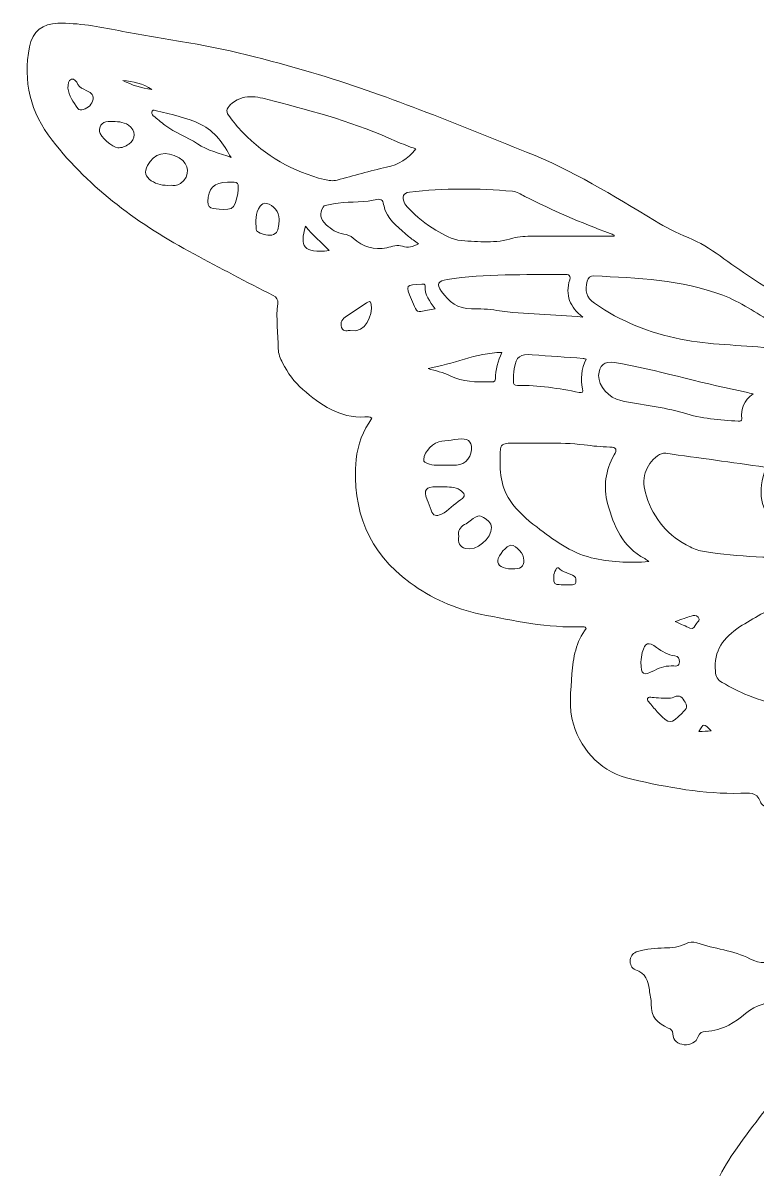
# Model space of a CAD drawing. Header units: inches. Extents: x 13 to 3566, y -2567 to -26.
# Drawn here: x 598.9 to 751.8, y -1300.2 to -1061.5 of the extents above; entities that cross this region are included whole.
import ezdxf

# ---------------------------------------------------------------- set-up
doc = ezdxf.new("R2010")
doc.units = ezdxf.units.IN
doc.header["$MEASUREMENT"] = 0
doc.layers.add('Layer 1', color=7, linetype='Continuous')

# ---------------------------------------------------------------- blocks, each defined once
blk = doc.blocks.new('block 16')
at = {"layer": 'Layer 1', "lineweight": 0}
for points, knots in [([(801.23, -1256.77), (800.61, -1255.89), (799.92, -1255.73), (799.32, -1255.44), (797.32, -1254.5), (795.43, -1253.4), (793.8, -1251.9), (791.96, -1250.22), (790.82, -1248.22), (791.23, -1245.65), (791.41, -1244.53), (790.72, -1244.34), (790.02, -1243.86), (789.2, -1243.3), (788.92, -1243.93), (788.46, -1244.26), (783.34, -1247.96), (778.38, -1251.86), (772.65, -1254.69), (768.95, -1256.52), (765.29, -1258.37), (761.42, -1259.78), (758.55, -1260.83), (756.13, -1262.48), (754.17, -1264.82), (753.84, -1265.22), (753.49, -1265.78), (753.05, -1265.89), (750.19, -1266.58), (748.42, -1269.01), (745.92, -1270.26), (744.4, -1271.01), (742.82, -1271.54), (741.12, -1271.58), (740.31, -1271.6), (739.9, -1271.8), (739.55, -1272.66), (739.08, -1273.84), (737.95, -1274.44), (736.63, -1274.33), (735.3, -1274.21), (734.33, -1273.52), (734.25, -1272.08), (734.21, -1271.36), (733.86, -1271.11), (733.28, -1270.87), (731.09, -1269.94), (729.65, -1268.5), (729.77, -1265.89), (729.81, -1264.91), (729.49, -1263.93), (729.37, -1262.94), (729.13, -1261.03), (728.59, -1259.42), (726.47, -1258.73), (725.65, -1258.47), (725.29, -1257.58), (725.38, -1256.65), (725.47, -1255.71), (726.07, -1255.19), (726.95, -1254.91), (728.76, -1254.33), (730.64, -1254.27), (732.52, -1254.19), (734.04, -1254.12), (735.54, -1254.04), (736.93, -1253.3), (737.64, -1252.93), (738.45, -1252.84), (739.23, -1253.11), (742.87, -1254.39), (746.85, -1254.65), (750.29, -1256.46), (752.46, -1257.6), (754.29, -1257.32), (756.47, -1256.53), (760.09, -1255.21), (763.05, -1253.03), (765.94, -1250.57), (770.18, -1246.94), (773.78, -1242.63), (778.13, -1239.12), (778.53, -1238.79), (778.84, -1238.35), (779.19, -1237.97), (781, -1235.95), (780.98, -1235.98), (778.34, -1234.99), (771.74, -1232.5), (765.14, -1229.98), (758.56, -1227.46), (757.04, -1226.87), (755.57, -1226.18), (754.23, -1225.26), (753.59, -1224.81), (752.67, -1224.38), (752.47, -1223.76), (751.75, -1221.5), (749.99, -1221.94), (748.4, -1221.97), (740.7, -1222.15), (733.19, -1220.75), (725.74, -1219.05), (719.51, -1217.63), (715.46, -1213.55), (713.54, -1207.57), (712.45, -1204.19), (713.06, -1200.61), (713.25, -1197.12), (713.43, -1193.71), (714.14, -1190.41), (716.19, -1187.63), (715.94, -1187.19), (715.64, -1187.3), (715.41, -1187.3), (708.18, -1187.56), (701.16, -1186.05), (694.16, -1184.64), (688.84, -1183.57), (683.94, -1181.34), (679.56, -1178.13), (670.86, -1171.75), (667.38, -1163.03), (668.33, -1152.42), (668.6, -1149.3), (669.79, -1146.47), (671.56, -1143.85), (671.16, -1143.36), (670.6, -1143.56), (670.13, -1143.58), (664.84, -1143.86), (660.92, -1141.07), (657.19, -1137.85), (655.39, -1136.3), (654.08, -1134.41), (652.99, -1132.33), (652.5, -1131.38), (652.11, -1130.44), (652.09, -1129.37), (652.05, -1126.23), (651.59, -1123.1), (651.97, -1119.97), (652.07, -1119.12), (651.8, -1118.66), (651.02, -1118.26), (645.46, -1115.48), (639.97, -1112.54), (634.5, -1109.61), (623.25, -1103.58), (612.96, -1096.19), (604.99, -1085.94), (600.46, -1080.12), (598.92, -1073.71), (600.28, -1066.49), (600.89, -1063.26), (603.07, -1061.62), (606.17, -1061.57), (610.48, -1061.5), (614.71, -1062.27), (618.91, -1063.1), (623.17, -1063.94), (627.44, -1064.65), (631.72, -1065.34), (640.97, -1066.82), (650.01, -1069.18), (659, -1071.82), (674.33, -1076.31), (689, -1082.54), (703.81, -1088.41), (713.22, -1092.14), (721.81, -1097.47), (730.46, -1102.68), (732.7, -1104.03), (735, -1105.26), (737.43, -1106.23), (739.83, -1107.2), (742.01, -1108.54), (744.08, -1110.05), (748.39, -1113.19), (752.86, -1116.1), (757.4, -1118.9), (764.97, -1123.56), (771.68, -1129.46), (779.23, -1134.18), (788.5, -1139.98), (797.48, -1146.21), (806.1, -1152.94), (806.86, -1153.53), (807.21, -1153.47), (807.82, -1152.74), (808.82, -1151.54), (810.03, -1150.51), (811.08, -1149.35), (814.23, -1145.9), (813.53, -1142.8), (809.23, -1141.04), (808.7, -1140.83), (808.15, -1140.65), (807.6, -1140.49), (802.94, -1139.09), (800.66, -1135.5), (801.39, -1130.68), (801.65, -1128.97), (802.23, -1127.35), (803.08, -1125.67), (801.54, -1125.65), (800.03, -1125.89), (798.92, -1124.68), (798.47, -1124.18), (798.35, -1123.58), (798.4, -1122.93), (798.54, -1120.95), (800.42, -1118.92), (802.27, -1118.89), (800.54, -1119.55), (799.89, -1120.95), (799.53, -1122.49), (799.25, -1123.72), (799.9, -1124.58), (801.15, -1124.64), (804.26, -1124.77), (807.51, -1122.12), (807.21, -1118.41), (807.18, -1118), (806.91, -1117.75), (806.68, -1117.47), (806.21, -1116.9), (805.75, -1116.28), (805.64, -1115.56), (805.04, -1111.42), (803.35, -1107.44), (803.87, -1103.12), (804.13, -1101.03), (805.71, -1098.82), (807.62, -1098.17), (807.86, -1098.09), (808.16, -1098.01), (808.29, -1097.83), (809.92, -1095.44), (812.33, -1095.74), (814.67, -1096.07), (815.47, -1096.19), (815.64, -1096.03), (815.81, -1095.34), (816.52, -1092.46), (818.18, -1090.66), (821.31, -1090.42), (822.44, -1090.34), (823.5, -1089.74), (824.67, -1089.67), (826.34, -1089.57), (827.65, -1090.17), (828.5, -1091.61), (828.93, -1092.34), (829.42, -1092.69), (830.31, -1092.82), (832.98, -1093.21), (834.61, -1095.18), (836.23, -1097.09), (836.74, -1097.69), (837.3, -1098.26), (837.71, -1098.92), (838.85, -1100.74), (840.51, -1101.14), (842.47, -1100.78), (843.49, -1100.6), (844.53, -1100.03), (845.51, -1100.13), (850.3, -1100.63), (855.19, -1099.45), (859.92, -1100.97), (864.69, -1102.51), (868.88, -1104.96), (872.42, -1108.51), (872.69, -1108.77), (872.86, -1109.21), (873.44, -1108.99), (876.42, -1107.84), (878.5, -1109.63), (880.34, -1111.44), (882.47, -1113.54), (883.68, -1116.23), (883.68, -1119.32), (883.68, -1120.09), (883.96, -1120.52), (884.63, -1120.93), (888.09, -1123.04), (889.84, -1127.51), (888.78, -1131.42), (888.34, -1133.08), (887.2, -1134.1), (885.6, -1134.6), (884.56, -1134.93), (883.48, -1135.16), (882.42, -1135.43), (880.32, -1135.98), (879.04, -1138.47), (879.79, -1140.5), (880.01, -1141.07), (880.44, -1141.25), (880.97, -1141.39), (883.46, -1142.05), (884, -1143.84), (882.24, -1146.06), (882.55, -1144.69), (882.01, -1144.17), (880.8, -1143.98), (879.65, -1143.79), (879.15, -1142.76), (878.81, -1141.75), (877.91, -1139.09), (879.23, -1135.94), (881.76, -1134.71), (883.07, -1134.08), (884.43, -1133.52), (885.61, -1132.63), (889.26, -1129.88), (888.87, -1125.48), (884.78, -1123.4), (884.43, -1123.23), (883.97, -1122.67), (883.6, -1123.37), (883.35, -1123.85), (883.54, -1124.2), (883.97, -1124.57), (886, -1126.35), (886.14, -1127.02), (885.02, -1129.41), (884.52, -1130.46), (883.7, -1131.2), (882.45, -1131.12), (879.7, -1130.96), (878.04, -1133.02), (877.54, -1135.43), (876.95, -1138.24), (876.59, -1141.1), (875.35, -1143.73), (873.96, -1146.67), (874.58, -1149.14), (876.86, -1151.42), (878.98, -1153.55), (878.89, -1154.22), (876.78, -1156.44), (876.56, -1156.67), (876.37, -1156.95), (876.1, -1157.1), (873.94, -1158.3), (873.72, -1160.17), (874.19, -1162.35), (874.54, -1163.94), (873.78, -1165), (872.29, -1165.48), (871.63, -1165.7), (871.22, -1165.95), (871.05, -1166.67), (870.89, -1167.32), (870.39, -1167.77), (869.71, -1167.83), (868.19, -1167.97), (867.39, -1168.76), (867.12, -1170.26), (867.02, -1170.85), (866.61, -1171.4), (866.3, -1171.94), (865.23, -1173.74), (864.27, -1174.09), (862.23, -1173.45), (859.83, -1172.71), (857.45, -1171.9), (855.22, -1170.74), (854.28, -1170.25), (854.06, -1170.5), (854.15, -1171.5), (854.51, -1175.26), (856.17, -1178.38), (858.87, -1180.97), (859.68, -1181.74), (860.66, -1182.39), (861.81, -1182.25), (864.86, -1181.89), (867.94, -1182.59), (870.99, -1181.73), (874.91, -1180.62), (878.05, -1182.34), (880.35, -1185.31), (884.02, -1190.06), (887.51, -1194.96), (890.23, -1200.34), (890.58, -1201.02), (891.06, -1201.54), (891.59, -1202.04), (893.52, -1203.88), (895.45, -1205.72), (897.39, -1207.55), (903.59, -1213.41), (910.08, -1218.9), (917.24, -1223.58), (917.8, -1223.95), (918.39, -1224.3), (918.98, -1224.64), (919.1, -1224.71), (919.25, -1224.73), (919.56, -1224.83), (917.77, -1221.22), (916.16, -1217.69), (914.16, -1214.34), (911.45, -1209.8), (909.39, -1204.93), (907.26, -1200.1), (905.08, -1195.18), (902.98, -1190.23), (900.77, -1185.33), (899.13, -1181.7), (899.6, -1178.32), (901.71, -1175.06), (902.08, -1174.5), (902.35, -1173.87), (902.67, -1173.27), (904.28, -1170.2), (902.52, -1167.4), (901.93, -1164.51), (901.87, -1164.21), (901.69, -1163.93), (901.56, -1163.65), (901.19, -1162.83), (900.67, -1161.67), (901.36, -1161.2), (901.95, -1160.78), (903.2, -1161.02), (904.03, -1161.48), (905.24, -1162.15), (906.16, -1163.07), (906.43, -1164.57), (907.02, -1167.87), (907.72, -1171.16), (907.83, -1174.5), (907.88, -1175.98), (908.62, -1176.37), (909.71, -1176.3), (912.88, -1176.11), (915.93, -1175.53), (918.34, -1173.18), (922.55, -1169.09), (927.33, -1165.87), (932.81, -1163.72), (934.11, -1163.21), (935.42, -1162.83), (936.61, -1163.98), (937.27, -1164.61), (937.48, -1165.2), (936.36, -1165.57), (931.99, -1167.04), (928.27, -1169.66), (924.55, -1172.27), (923.59, -1172.94), (923.07, -1173.89), (922.85, -1174.99), (922.68, -1175.87), (922.84, -1176.5), (924.06, -1176.33), (928, -1175.77), (931.98, -1175.7), (935.95, -1175.63), (937.04, -1175.61), (938.16, -1175.46), (939.19, -1175.96), (939.72, -1176.22), (940.27, -1176.54), (940.19, -1177.22), (940.1, -1177.93), (939.48, -1178.09), (938.89, -1178.12), (932.31, -1178.43), (926.06, -1180.54), (919.63, -1181.63), (917.34, -1182.03), (915.29, -1183.04), (913.34, -1184.32), (911.79, -1185.33), (911.91, -1186.78), (912.21, -1188.22), (912.48, -1189.57), (912.63, -1190.87), (912.41, -1192.25), (912.12, -1194.11), (913.16, -1195.72), (913.88, -1197.29), (915.82, -1201.58), (918.51, -1205.43), (921.45, -1209.11), (924.96, -1213.5), (928.52, -1217.86), (930.94, -1223.01), (932.53, -1226.4), (933.15, -1229.94), (933.39, -1233.61), (933.48, -1234.91), (933.48, -1236.23), (933.76, -1237.49), (934.28, -1239.84), (932.66, -1241.06), (931.32, -1242.38), (930.71, -1242.98), (929.82, -1242.71), (929.1, -1242.33), (918.59, -1236.74), (907.66, -1231.9), (898.07, -1224.68), (895.54, -1222.77), (892.61, -1221.49), (889.74, -1220.1), (889.82, -1227.09), (890.98, -1233.82), (892.06, -1240.57), (893.37, -1248.71), (894.86, -1256.86), (894.67, -1265.17), (894.58, -1269.45), (894.11, -1273.73), (894.39, -1278.02), (894.54, -1280.36), (894.72, -1282.71), (895.05, -1285.03), (895.75, -1289.84), (897.55, -1294.07), (900.97, -1297.73), (906.94, -1304.11), (912.95, -1310.44), (918.54, -1317.16), (921.23, -1320.38), (922.43, -1323.87), (921.92, -1328.02), (921.8, -1329), (921.5, -1329.16), (920.68, -1328.75), (917.47, -1327.13), (914.51, -1327.7), (911.73, -1329.79), (909.06, -1331.8), (906.09, -1333.17), (902.84, -1333.91), (900.46, -1334.45), (898.14, -1334.2), (896, -1333.01), (893.94, -1331.87), (891.98, -1330.57), (890.15, -1329.09), (889.64, -1328.68), (889.09, -1328.24), (888.46, -1328.59), (887.76, -1328.99), (888.32, -1329.63), (888.41, -1330.14), (889.98, -1338.36), (890.88, -1346.68), (891.93, -1354.97), (892.36, -1358.35), (892.8, -1361.72), (893.33, -1365.07), (893.63, -1366.99), (894.43, -1368.79), (895.41, -1370.45), (897.34, -1373.69), (898.33, -1377.14), (898.16, -1380.9), (897.8, -1388.53), (899.89, -1395.81), (901.35, -1403.17), (903.23, -1412.6), (904.5, -1422.14), (906.43, -1431.57), (908.83, -1443.24), (912.35, -1454.51), (917.07, -1465.45), (920.58, -1473.59), (922.05, -1482.38), (924.56, -1490.84), (924.88, -1491.92), (924.51, -1493.02), (924.45, -1494.11), (924.28, -1497.45), (924.03, -1500.81), (924.86, -1504.1), (925.63, -1507.19), (927.42, -1509.21), (930.68, -1509.93), (932.13, -1510.26), (933.51, -1511.04), (934.63, -1512.1), (935.63, -1513.04), (935.85, -1515.21), (935.09, -1516.26), (934.83, -1516.63), (934.44, -1516.54), (934.09, -1516.53), (928.28, -1516.33), (922.48, -1516.12), (916.68, -1515.91), (916.35, -1515.89), (915.85, -1516.03), (915.77, -1515.53), (915.43, -1513.33), (914.25, -1511.4), (914.1, -1509.1), (913.72, -1503.49), (912.41, -1498.16), (908.26, -1493.95), (907.54, -1493.22), (906.76, -1492.61), (905.88, -1492.19), (904.25, -1491.4), (902.97, -1490.19), (901.67, -1488.98), (899.62, -1487.06), (898.71, -1484.72), (898.94, -1481.94), (899.09, -1480.18), (900.3, -1478.9), (901.25, -1477.58), (903.59, -1474.31), (904.51, -1470.73), (903.97, -1466.81), (903.22, -1461.46), (900.86, -1456.64), (898.84, -1451.71), (895.17, -1442.81), (890.6, -1434.34), (886.14, -1425.82), (881.68, -1417.29), (878.88, -1408.14), (876.53, -1398.86), (875.61, -1395.21), (876.02, -1391.47), (876.25, -1387.77), (876.44, -1384.64), (876.21, -1381.51), (876.17, -1378.39), (876.17, -1377.86), (876.02, -1377.22), (875.49, -1377.07), (874.92, -1376.91), (874.8, -1377.58), (874.59, -1377.97), (872.6, -1381.58), (870.73, -1385.26), (867.18, -1387.7), (866.59, -1388.11), (866.28, -1388.97), (865.92, -1389.66), (862.89, -1395.49), (860.94, -1401.73), (859.19, -1408.03), (855.49, -1421.37), (850.96, -1434.47), (847.61, -1447.92), (845.68, -1455.68), (843.65, -1463.42), (842.86, -1471.41), (842.33, -1476.74), (842.86, -1482.06), (843.13, -1487.39), (843.34, -1491.47), (843.16, -1495.52), (842.88, -1499.6), (842.64, -1503.12), (843.12, -1506.68), (843.27, -1510.23), (843.3, -1510.84), (843.74, -1510.98), (844.18, -1511.15), (845.83, -1511.81), (847.49, -1512.44), (849.12, -1513.15), (851.65, -1514.24), (852.13, -1515.41), (851.24, -1517.93), (851.04, -1518.5), (850.63, -1518.43), (850.24, -1518.43), (844.95, -1518.43), (839.67, -1518.43), (834.39, -1518.44), (833.73, -1518.44), (833.41, -1518.29), (833.28, -1517.51), (833.14, -1516.67), (832.6, -1515.9), (832.27, -1515.08), (831.23, -1512.49), (831.24, -1509.76), (831.38, -1507.04), (831.58, -1502.97), (830.36, -1499.6), (827.49, -1496.54), (824.93, -1493.82), (822.99, -1490.55), (821.15, -1487.24), (819.49, -1484.28), (820.86, -1482.07), (822.5, -1479.87), (823.31, -1478.78), (824.28, -1477.81), (825.25, -1476.86), (830.32, -1471.86), (832.23, -1465.59), (832.61, -1458.7), (832.94, -1452.68), (832.24, -1446.69), (832.06, -1440.68), (831.8, -1432.26), (831.68, -1423.79), (833.33, -1415.51), (835.53, -1404.47), (840.19, -1394.38), (847.66, -1385.91), (853.82, -1378.92), (854.97, -1371.14), (852.87, -1362.53), (851.32, -1356.17), (850.32, -1349.72), (849.46, -1343.24), (849.08, -1340.34), (848.49, -1337.47), (848.04, -1334.58), (847.89, -1333.58), (847.56, -1333.61), (846.72, -1333.96), (845.32, -1334.53), (844.34, -1335.65), (843.1, -1336.41), (835.71, -1340.94), (827.74, -1342.13), (819.29, -1340.53), (816.8, -1340.05), (814.48, -1339.11), (812.42, -1337.6), (811.79, -1337.13), (811.12, -1336.75), (810.37, -1336.47), (807.47, -1335.39), (805.6, -1333.33), (804.82, -1330.34), (804.61, -1329.52), (804.36, -1329.28), (803.48, -1329.37), (794.02, -1330.34), (784.57, -1329.97), (775.14, -1329.06), (773.75, -1328.92), (772.27, -1328.89), (771.49, -1327.35), (771.26, -1326.89), (770.67, -1326.98), (770.23, -1326.83), (761.56, -1323.91), (753, -1320.7), (745.14, -1315.92), (743.28, -1314.79), (742.54, -1312.99), (742.31, -1310.88), (741.71, -1305.45), (744.04, -1301.01), (746.97, -1296.76), (753.75, -1286.93), (761.49, -1278), (771.05, -1270.74), (772.05, -1269.98), (773.09, -1269.27), (774.18, -1268.66), (782.78, -1263.92), (791.41, -1259.25), (801.23, -1256.77)], [0, 0, 0, 0, 1, 1, 1, 2, 2, 2, 3, 3, 3, 4, 4, 4, 5, 5, 5, 6, 6, 6, 7, 7, 7, 8, 8, 8, 9, 9, 9, 10, 10, 10, 11, 11, 11, 12, 12, 12, 13, 13, 13, 14, 14, 14, 15, 15, 15, 16, 16, 16, 17, 17, 17, 18, 18, 18, 19, 19, 19, 20, 20, 20, 21, 21, 21, 22, 22, 22, 23, 23, 23, 24, 24, 24, 25, 25, 25, 26, 26, 26, 27, 27, 27, 28, 28, 28, 29, 29, 29, 30, 30, 30, 31, 31, 31, 32, 32, 32, 33, 33, 33, 34, 34, 34, 35, 35, 35, 36, 36, 36, 37, 37, 37, 38, 38, 38, 39, 39, 39, 40, 40, 40, 41, 41, 41, 42, 42, 42, 43, 43, 43, 44, 44, 44, 45, 45, 45, 46, 46, 46, 47, 47, 47, 48, 48, 48, 49, 49, 49, 50, 50, 50, 51, 51, 51, 52, 52, 52, 53, 53, 53, 54, 54, 54, 55, 55, 55, 56, 56, 56, 57, 57, 57, 58, 58, 58, 59, 59, 59, 60, 60, 60, 61, 61, 61, 62, 62, 62, 63, 63, 63, 64, 64, 64, 65, 65, 65, 66, 66, 66, 67, 67, 67, 68, 68, 68, 69, 69, 69, 70, 70, 70, 71, 71, 71, 72, 72, 72, 73, 73, 73, 74, 74, 74, 75, 75, 75, 76, 76, 76, 77, 77, 77, 78, 78, 78, 79, 79, 79, 80, 80, 80, 81, 81, 81, 82, 82, 82, 83, 83, 83, 84, 84, 84, 85, 85, 85, 86, 86, 86, 87, 87, 87, 88, 88, 88, 89, 89, 89, 90, 90, 90, 91, 91, 91, 92, 92, 92, 93, 93, 93, 94, 94, 94, 95, 95, 95, 96, 96, 96, 97, 97, 97, 98, 98, 98, 99, 99, 99, 100, 100, 100, 101, 101, 101, 102, 102, 102, 103, 103, 103, 104, 104, 104, 105, 105, 105, 106, 106, 106, 107, 107, 107, 108, 108, 108, 109, 109, 109, 110, 110, 110, 111, 111, 111, 112, 112, 112, 113, 113, 113, 114, 114, 114, 115, 115, 115, 116, 116, 116, 117, 117, 117, 118, 118, 118, 119, 119, 119, 120, 120, 120, 121, 121, 121, 122, 122, 122, 123, 123, 123, 124, 124, 124, 125, 125, 125, 126, 126, 126, 127, 127, 127, 128, 128, 128, 129, 129, 129, 130, 130, 130, 131, 131, 131, 132, 132, 132, 133, 133, 133, 134, 134, 134, 135, 135, 135, 136, 136, 136, 137, 137, 137, 138, 138, 138, 139, 139, 139, 140, 140, 140, 141, 141, 141, 142, 142, 142, 143, 143, 143, 144, 144, 144, 145, 145, 145, 146, 146, 146, 147, 147, 147, 148, 148, 148, 149, 149, 149, 150, 150, 150, 151, 151, 151, 152, 152, 152, 153, 153, 153, 154, 154, 154, 155, 155, 155, 156, 156, 156, 157, 157, 157, 158, 158, 158, 159, 159, 159, 160, 160, 160, 161, 161, 161, 162, 162, 162, 163, 163, 163, 164, 164, 164, 165, 165, 165, 166, 166, 166, 167, 167, 167, 168, 168, 168, 169, 169, 169, 170, 170, 170, 171, 171, 171, 172, 172, 172, 173, 173, 173, 174, 174, 174, 175, 175, 175, 176, 176, 176, 177, 177, 177, 178, 178, 178, 179, 179, 179, 180, 180, 180, 181, 181, 181, 182, 182, 182, 183, 183, 183, 184, 184, 184, 185, 185, 185, 186, 186, 186, 187, 187, 187, 188, 188, 188, 189, 189, 189, 190, 190, 190, 191, 191, 191, 192, 192, 192, 193, 193, 193, 194, 194, 194, 195, 195, 195, 196, 196, 196, 197, 197, 197, 198, 198, 198, 199, 199, 199, 200, 200, 200, 201, 201, 201, 202, 202, 202, 203, 203, 203, 204, 204, 204, 205, 205, 205, 206, 206, 206, 207, 207, 207, 208, 208, 208, 209, 209, 209, 210, 210, 210, 211, 211, 211, 212, 212, 212, 213, 213, 213, 214, 214, 214, 215, 215, 215, 216, 216, 216, 217, 217, 217, 218, 218, 218, 219, 219, 219, 220, 220, 220, 221, 221, 221, 222, 222, 222, 223, 223, 223, 224, 224, 224, 225, 225, 225, 226, 226, 226, 227, 227, 227, 228, 228, 228, 229, 229, 229, 230, 230, 230, 231, 231, 231, 232, 232, 232, 233, 233, 233, 234, 234, 234, 235, 235, 235, 236, 236, 236, 237, 237, 237, 238, 238, 238, 239, 239, 239, 240, 240, 240, 241, 241, 241, 242, 242, 242, 243, 243, 243, 244, 244, 244, 245, 245, 245, 246, 246, 246, 247, 247, 247, 248, 248, 248, 249, 249, 249, 250, 250, 250, 251, 251, 251, 252, 252, 252, 253, 253, 253, 254, 254, 254, 255, 255, 255, 256, 256, 256, 257, 257, 257, 257]), ([(608.26, -1075.07), (608.52, -1076.64), (609.4, -1078), (610.34, -1079.31), (610.62, -1079.69), (611.1, -1079.67), (611.5, -1079.54), (612.57, -1079.2), (613.35, -1078.49), (613.54, -1077.37), (613.72, -1076.34), (612.81, -1075.95), (612.11, -1075.55), (611.48, -1075.2), (610.73, -1075.06), (610.36, -1074.32), (610.08, -1073.74), (609.63, -1073.02), (609.03, -1073.2), (608.36, -1073.4), (608.39, -1074.31), (608.26, -1075.07)], [0, 0, 0, 0, 1, 1, 1, 2, 2, 2, 3, 3, 3, 4, 4, 4, 5, 5, 5, 6, 6, 6, 7, 7, 7, 7]), ([(619.7, -1073.5), (621.62, -1074.43), (623.6, -1075.14), (625.74, -1075.35), (623.92, -1074.12), (621.84, -1073.72), (619.7, -1073.5)], [0, 0, 0, 0, 1, 1, 1, 2, 2, 2, 2]), ([(680.7, -1087.75), (679.29, -1087.2), (677.95, -1086.76), (676.68, -1086.18), (668.42, -1082.39), (659.7, -1079.98), (650.95, -1077.73), (648.24, -1077.03), (645.25, -1075.99), (642.49, -1078.23), (641.51, -1079.03), (641, -1079.79), (641.77, -1080.82), (642.69, -1082.04), (643.66, -1083.23), (644.72, -1084.33), (649.44, -1089.23), (655.11, -1092.49), (661.73, -1094.14), (662.62, -1094.36), (663.46, -1094.47), (664.34, -1094.24), (667.78, -1093.33), (671.18, -1092.31), (674.65, -1091.55), (677.13, -1091.02), (679.11, -1089.88), (680.7, -1087.75)], [0, 0, 0, 0, 1, 1, 1, 2, 2, 2, 3, 3, 3, 4, 4, 4, 5, 5, 5, 6, 6, 6, 7, 7, 7, 8, 8, 8, 9, 9, 9, 9]), ([(642.26, -1089.56), (640.73, -1086.68), (638.85, -1084.07), (635.96, -1082.63), (633.08, -1081.19), (629.84, -1080.62), (626.71, -1079.82), (626.42, -1079.75), (626.06, -1079.53), (625.85, -1079.86), (625.63, -1080.2), (625.77, -1080.59), (626.07, -1080.84), (626.86, -1081.51), (627.68, -1082.16), (628.5, -1082.8), (630.56, -1084.43), (633.11, -1085.22), (635.25, -1086.69), (637.39, -1088.17), (639.92, -1088.57), (642.26, -1089.56)], [0, 0, 0, 0, 1, 1, 1, 2, 2, 2, 3, 3, 3, 4, 4, 4, 5, 5, 5, 6, 6, 6, 7, 7, 7, 7]), ([(618.69, -1087.51), (619.47, -1087.57), (620.24, -1087.22), (620.94, -1086.75), (622.49, -1085.71), (622.43, -1083.9), (620.91, -1082.81), (619.74, -1081.98), (618.45, -1082.12), (617.16, -1082.02), (615.7, -1081.91), (614.78, -1082.69), (614.88, -1084.11), (614.96, -1085.17), (617.51, -1087.5), (618.69, -1087.51)], [0, 0, 0, 0, 1, 1, 1, 2, 2, 2, 3, 3, 3, 4, 4, 4, 5, 5, 5, 5]), ([(629.76, -1095.33), (630.16, -1095.29), (630.99, -1095.53), (631.75, -1094.94), (633.8, -1093.34), (633.69, -1090.92), (631.45, -1089.62), (628.7, -1088.01), (626.19, -1088.62), (624.85, -1091.22), (624.14, -1092.59), (624.41, -1093.56), (625.65, -1094.37), (626.78, -1095.11), (628.01, -1095.44), (629.76, -1095.33)], [0, 0, 0, 0, 1, 1, 1, 2, 2, 2, 3, 3, 3, 4, 4, 4, 5, 5, 5, 5]), ([(641.53, -1094.66), (638.72, -1094.71), (637.44, -1096.03), (637.43, -1098.73), (637.42, -1099.57), (637.76, -1100.11), (638.51, -1100.19), (642.17, -1100.58), (643.11, -1100.7), (643.64, -1097), (643.96, -1094.72), (643.86, -1094.61), (641.53, -1094.66)], [0, 0, 0, 0, 1, 1, 1, 2, 2, 2, 3, 3, 3, 4, 4, 4, 4]), ([(681.31, -1107.55), (680.46, -1106.91), (679.8, -1106.48), (679.22, -1105.97), (677.43, -1104.38), (675.43, -1102.96), (674.4, -1100.69), (674.04, -1099.91), (674.06, -1098.58), (673.52, -1098.34), (672.81, -1098.01), (671.73, -1098.53), (670.8, -1098.63), (668.05, -1098.91), (665.25, -1098.7), (662.54, -1099.41), (662.15, -1099.51), (661.67, -1099.46), (661.43, -1099.86), (660.6, -1101.22), (660.8, -1102.33), (662.08, -1103.53), (663.12, -1104.5), (664.24, -1105.3), (665.74, -1105.49), (666.44, -1105.58), (667.11, -1105.84), (667.7, -1106.37), (669.71, -1108.14), (672.05, -1108.89), (674.73, -1108.34), (675.8, -1108.12), (676.93, -1107.59), (677.96, -1108.02), (679.16, -1108.53), (680.05, -1108.03), (681.31, -1107.55)], [0, 0, 0, 0, 1, 1, 1, 2, 2, 2, 3, 3, 3, 4, 4, 4, 5, 5, 5, 6, 6, 6, 7, 7, 7, 8, 8, 8, 9, 9, 9, 10, 10, 10, 11, 11, 11, 12, 12, 12, 12]), ([(722.03, -1105.93), (722.03, -1105.86), (722.04, -1105.79), (722.04, -1105.72), (721.76, -1105.6), (721.49, -1105.47), (721.2, -1105.37), (715.12, -1103.13), (709.2, -1100.54), (703.42, -1097.63), (702.58, -1097.21), (701.79, -1096.64), (700.83, -1096.56), (693.69, -1095.97), (686.55, -1095.87), (679.42, -1096.74), (677.89, -1096.93), (677.97, -1097.8), (678.31, -1098.82), (678.47, -1099.29), (678.84, -1099.71), (679.2, -1100.08), (680.9, -1101.87), (682.76, -1103.48), (684.92, -1104.67), (686.6, -1105.6), (688.21, -1106.71), (690.23, -1106.84), (693.82, -1107.07), (697.38, -1107.49), (700.92, -1106.35), (702.23, -1105.93), (703.72, -1105.95), (705.12, -1105.94), (710.76, -1105.9), (716.39, -1105.93), (722.03, -1105.93)], [0, 0, 0, 0, 1, 1, 1, 2, 2, 2, 3, 3, 3, 4, 4, 4, 5, 5, 5, 6, 6, 6, 7, 7, 7, 8, 8, 8, 9, 9, 9, 10, 10, 10, 11, 11, 11, 12, 12, 12, 12]), ([(652.27, -1102.37), (652.3, -1100.91), (651.06, -1099.35), (649.65, -1099.09), (649.08, -1098.99), (648.65, -1099.2), (648.31, -1099.68), (647.26, -1101.16), (647.39, -1102.83), (647.49, -1104.5), (647.51, -1104.79), (647.72, -1104.95), (647.96, -1105.08), (648.96, -1105.61), (650.08, -1105.96), (651.12, -1105.57), (652.11, -1105.2), (652.12, -1104.08), (652.23, -1103.15), (652.27, -1102.89), (652.26, -1102.63), (652.27, -1102.37)], [0, 0, 0, 0, 1, 1, 1, 2, 2, 2, 3, 3, 3, 4, 4, 4, 5, 5, 5, 6, 6, 6, 7, 7, 7, 7]), ([(662.67, -1108.93), (661.08, -1107.2), (659.23, -1105.75), (657.78, -1103.85), (656.54, -1108.07), (657.27, -1109.54), (662.67, -1108.93)], [0, 0, 0, 0, 1, 1, 1, 2, 2, 2, 2]), ([(715.49, -1122.79), (712.78, -1120.72), (711.83, -1118.2), (712.77, -1114.99), (713.12, -1113.78), (712.16, -1113.9), (711.46, -1113.9), (703.37, -1114), (695.27, -1113.71), (687.24, -1114.96), (685.38, -1115.25), (684.98, -1115.87), (686.1, -1117.44), (687.59, -1119.54), (689.5, -1121.12), (692.31, -1121.06), (694.08, -1121.02), (695.85, -1121.11), (697.61, -1121.38), (703.5, -1122.28), (709.47, -1122.17), (715.49, -1122.79)], [0, 0, 0, 0, 1, 1, 1, 2, 2, 2, 3, 3, 3, 4, 4, 4, 5, 5, 5, 6, 6, 6, 7, 7, 7, 7]), ([(762.96, -1129.27), (762.99, -1129.15), (763.01, -1129.03), (763.04, -1128.91), (760.33, -1127.24), (757.66, -1125.51), (754.92, -1123.89), (751.56, -1121.9), (748.36, -1119.63), (744.65, -1118.24), (735.98, -1114.97), (726.9, -1114.63), (717.81, -1114.2), (717, -1114.16), (716.65, -1114.49), (716.41, -1115.3), (715.84, -1117.25), (716.25, -1118.71), (717.95, -1119.91), (723.39, -1123.71), (729.39, -1126.04), (735.87, -1127.38), (741.94, -1128.64), (748.13, -1128.52), (754.25, -1129.22), (757.12, -1129.54), (760.05, -1129.27), (762.96, -1129.27)], [0, 0, 0, 0, 1, 1, 1, 2, 2, 2, 3, 3, 3, 4, 4, 4, 5, 5, 5, 6, 6, 6, 7, 7, 7, 8, 8, 8, 9, 9, 9, 9]), ([(684.75, -1121.08), (683.66, -1119.48), (682.49, -1118.17), (682.66, -1116.28), (682.7, -1115.83), (682.32, -1115.92), (681.98, -1115.93), (678.56, -1116.07), (678.56, -1116.07), (679.84, -1119.14), (680.1, -1119.76), (680.37, -1120.39), (680.66, -1121), (680.88, -1121.47), (681.22, -1121.72), (681.78, -1121.61), (682.7, -1121.42), (683.62, -1121.28), (684.75, -1121.08)], [0, 0, 0, 0, 1, 1, 1, 2, 2, 2, 3, 3, 3, 4, 4, 4, 5, 5, 5, 6, 6, 6, 6]), ([(667.09, -1125.59), (670.35, -1126.16), (671.72, -1122.41), (671.45, -1120.09), (671.35, -1119.19), (670.83, -1119.6), (670.47, -1119.83), (669.07, -1120.73), (667.69, -1121.68), (666.3, -1122.6), (665.45, -1123.16), (664.89, -1123.76), (665.29, -1124.92), (665.69, -1126.08), (666.61, -1125.42), (667.09, -1125.59)], [0, 0, 0, 0, 1, 1, 1, 2, 2, 2, 3, 3, 3, 4, 4, 4, 5, 5, 5, 5]), ([(683.29, -1133.49), (684.82, -1133.98), (686.45, -1134.29), (687.87, -1135.01), (690.52, -1136.35), (693.31, -1136.3), (696.12, -1136.27), (696.6, -1136.27), (697.31, -1136.43), (697.31, -1135.64), (697.3, -1133.75), (697.87, -1131.99), (698.61, -1130.12), (693.2, -1130.26), (688.44, -1132.61), (683.29, -1133.49)], [0, 0, 0, 0, 1, 1, 1, 2, 2, 2, 3, 3, 3, 4, 4, 4, 5, 5, 5, 5]), ([(716.23, -1131.56), (715.91, -1131.47), (715.76, -1131.41), (715.61, -1131.39), (712.07, -1131.14), (708.53, -1130.9), (704.99, -1130.64), (702.39, -1130.45), (701.69, -1130.94), (701.21, -1133.53), (701.06, -1134.39), (701.1, -1135.29), (701.06, -1136.17), (701.04, -1136.73), (701.25, -1137.06), (701.88, -1137.04), (706.24, -1136.89), (710.5, -1137.68), (714.76, -1138.46), (715.42, -1138.58), (715.6, -1138.45), (715.45, -1137.75), (715.03, -1135.67), (715.14, -1133.62), (716.23, -1131.56)], [0, 0, 0, 0, 1, 1, 1, 2, 2, 2, 3, 3, 3, 4, 4, 4, 5, 5, 5, 6, 6, 6, 7, 7, 7, 8, 8, 8, 8]), ([(750.99, -1138.79), (749.85, -1138.52), (749.06, -1138.3), (748.26, -1138.15), (739.49, -1136.44), (730.95, -1133.72), (722.13, -1132.23), (720.06, -1131.88), (718.87, -1132.86), (718.8, -1134.96), (718.72, -1137.13), (720.98, -1139.63), (723.4, -1140.16), (727.73, -1141.11), (732.19, -1141.45), (736.46, -1142.75), (740.18, -1143.89), (744.01, -1144.27), (747.88, -1144.46), (748.34, -1144.48), (748.62, -1144.44), (748.58, -1143.94), (748.39, -1141.89), (748.95, -1140.14), (750.99, -1138.79)], [0, 0, 0, 0, 1, 1, 1, 2, 2, 2, 3, 3, 3, 4, 4, 4, 5, 5, 5, 6, 6, 6, 7, 7, 7, 8, 8, 8, 8]), ([(686.96, -1153.63), (687.64, -1153.63), (688.43, -1153.67), (689.21, -1153.63), (691.14, -1153.52), (692.59, -1151.66), (692.31, -1149.68), (692.11, -1148.28), (690.96, -1147.87), (688.77, -1148.31), (687.9, -1148.49), (687.01, -1148.55), (686.13, -1148.61), (684.48, -1148.72), (682.43, -1150.81), (682.37, -1152.41), (682.35, -1153.01), (682.8, -1153.06), (683.15, -1153.24), (684.34, -1153.84), (685.62, -1153.48), (686.96, -1153.63)], [0, 0, 0, 0, 1, 1, 1, 2, 2, 2, 3, 3, 3, 4, 4, 4, 5, 5, 5, 6, 6, 6, 7, 7, 7, 7]), ([(729.27, -1173.71), (728.83, -1173.38), (728.64, -1173.21), (728.42, -1173.09), (723.78, -1170.67), (721.92, -1166.3), (720.67, -1161.64), (719.72, -1158.14), (720.24, -1154.69), (722.04, -1151.49), (722.64, -1150.42), (722.57, -1149.86), (721.1, -1149.84), (719.33, -1149.82), (717.55, -1149.62), (715.79, -1149.4), (710.63, -1148.77), (705.45, -1149.09), (700.28, -1149.06), (699.47, -1149.05), (698.4, -1149.19), (698.35, -1150.26), (698.16, -1153.98), (698.14, -1157.7), (700.38, -1160.98), (701.88, -1163.17), (703.81, -1164.92), (705.9, -1166.5), (709.4, -1169.14), (712.88, -1171.86), (717.27, -1172.89), (721.11, -1173.8), (725.01, -1174.03), (729.27, -1173.71)], [0, 0, 0, 0, 1, 1, 1, 2, 2, 2, 3, 3, 3, 4, 4, 4, 5, 5, 5, 6, 6, 6, 7, 7, 7, 8, 8, 8, 9, 9, 9, 10, 10, 10, 11, 11, 11, 11]), ([(753.67, -1154.18), (753.59, -1154.13), (753.51, -1154.03), (753.43, -1154.02), (746.55, -1153.06), (739.67, -1152.11), (732.8, -1151.15), (732.12, -1151.05), (731.59, -1151.29), (731.07, -1151.68), (728.49, -1153.6), (727.56, -1156.46), (728.73, -1160.07), (730.28, -1164.82), (733.3, -1168.43), (737.84, -1170.65), (738.77, -1171.1), (739.79, -1171.47), (740.8, -1171.63), (747.99, -1172.76), (755.25, -1172.84), (762.5, -1173.1), (762.77, -1173.11), (763.13, -1173.27), (763.37, -1172.81), (760.99, -1170.66), (758.65, -1168.44), (756.18, -1166.36), (752.28, -1163.07), (751.8, -1159.12), (753.67, -1154.18)], [0, 0, 0, 0, 1, 1, 1, 2, 2, 2, 3, 3, 3, 4, 4, 4, 5, 5, 5, 6, 6, 6, 7, 7, 7, 8, 8, 8, 9, 9, 9, 10, 10, 10, 10]), ([(686.27, -1158.12), (685.91, -1158.12), (685.5, -1158.12), (685.08, -1158.12), (682.75, -1158.15), (682.33, -1158.7), (683.06, -1160.81), (683.32, -1161.55), (683.67, -1162.25), (683.9, -1163), (684.28, -1164.24), (685.04, -1164.31), (686.06, -1163.82), (687.59, -1163.09), (688.63, -1161.71), (690.06, -1160.85), (691.22, -1160.15), (690.87, -1159.42), (689.96, -1158.82), (688.86, -1158.08), (687.57, -1158.2), (686.27, -1158.12)], [0, 0, 0, 0, 1, 1, 1, 2, 2, 2, 3, 3, 3, 4, 4, 4, 5, 5, 5, 6, 6, 6, 7, 7, 7, 7]), ([(689.66, -1168.44), (689.45, -1169.68), (689.83, -1170.63), (691.1, -1170.99), (693.25, -1171.6), (696.58, -1168.86), (696.5, -1166.61), (696.48, -1166.11), (696.3, -1165.73), (695.93, -1165.39), (694.21, -1163.84), (693.89, -1163.82), (692.04, -1165.2), (691.66, -1165.47), (691.3, -1165.78), (690.89, -1166), (689.87, -1166.52), (689.49, -1167.34), (689.66, -1168.44)], [0, 0, 0, 0, 1, 1, 1, 2, 2, 2, 3, 3, 3, 4, 4, 4, 5, 5, 5, 6, 6, 6, 6]), ([(700.73, -1175.23), (702.56, -1175.27), (703.21, -1174.81), (703.24, -1173.46), (703.27, -1172.08), (701.75, -1170.33), (700.51, -1170.3), (699.71, -1170.29), (697.85, -1172.46), (697.8, -1173.45), (697.75, -1174.6), (698.73, -1175.19), (700.73, -1175.23)], [0, 0, 0, 0, 1, 1, 1, 2, 2, 2, 3, 3, 3, 4, 4, 4, 4]), ([(711.95, -1178.52), (711.95, -1178.53), (711.95, -1178.53), (711.95, -1178.53), (712.32, -1178.53), (712.69, -1178.55), (713.05, -1178.53), (713.45, -1178.5), (713.95, -1178.62), (714.04, -1178.03), (714.11, -1177.57), (714.17, -1177.05), (713.72, -1176.74), (712.7, -1176.04), (711.3, -1176.05), (710.45, -1175.01), (710.41, -1174.96), (710.12, -1175.02), (710.05, -1175.11), (709.46, -1175.92), (709.36, -1176.86), (709.5, -1177.8), (709.62, -1178.68), (710.44, -1178.44), (711.02, -1178.52), (711.32, -1178.56), (711.64, -1178.52), (711.95, -1178.52)], [0, 0, 0, 0, 1, 1, 1, 2, 2, 2, 3, 3, 3, 4, 4, 4, 5, 5, 5, 6, 6, 6, 7, 7, 7, 8, 8, 8, 9, 9, 9, 9]), ([(772.89, -1184.81), (772.65, -1184.55), (772.26, -1184.6), (771.92, -1184.56), (766.14, -1183.78), (760.33, -1184.15), (754.53, -1184.09), (753.83, -1184.08), (753.19, -1184.32), (752.6, -1184.67), (751.11, -1185.55), (749.61, -1186.39), (748.16, -1187.33), (744.85, -1189.49), (742.7, -1192.27), (743.1, -1196.54), (743.21, -1197.67), (743.54, -1198.38), (744.51, -1198.9), (746.3, -1199.86), (748.08, -1200.85), (749.98, -1201.61), (754.84, -1203.53), (759.88, -1204.6), (765.08, -1204.87), (765.56, -1204.9), (766.45, -1205.33), (766.1, -1204.05), (764.41, -1197.82), (765.98, -1192.39), (770.25, -1187.66), (771.12, -1186.7), (772.01, -1185.76), (772.89, -1184.81)], [0, 0, 0, 0, 1, 1, 1, 2, 2, 2, 3, 3, 3, 4, 4, 4, 5, 5, 5, 6, 6, 6, 7, 7, 7, 8, 8, 8, 9, 9, 9, 10, 10, 10, 11, 11, 11, 11]), ([(734.72, -1186.19), (736.04, -1186.77), (736.92, -1187.18), (737.82, -1187.55), (738.71, -1187.91), (738.82, -1187.04), (739.15, -1186.61), (739.43, -1186.25), (740.03, -1185.9), (739.5, -1185.3), (739.1, -1184.83), (738.61, -1184.86), (738.09, -1185.04), (737.12, -1185.38), (736.14, -1185.71), (734.72, -1186.19)], [0, 0, 0, 0, 1, 1, 1, 2, 2, 2, 3, 3, 3, 4, 4, 4, 5, 5, 5, 5]), ([(727.61, -1194.63), (727.64, -1197.35), (728, -1197.6), (730.41, -1196.37), (731.7, -1195.71), (733.02, -1195.35), (734.47, -1195.45), (735.07, -1195.49), (735.63, -1195.51), (735.62, -1194.62), (735.62, -1193.9), (735.51, -1193.44), (734.67, -1193.33), (733.24, -1193.14), (732, -1192.45), (730.86, -1191.59), (729.17, -1190.31), (728.48, -1190.53), (727.89, -1192.63), (727.71, -1193.27), (727.7, -1193.96), (727.61, -1194.63)], [0, 0, 0, 0, 1, 1, 1, 2, 2, 2, 3, 3, 3, 4, 4, 4, 5, 5, 5, 6, 6, 6, 7, 7, 7, 7]), ([(731.85, -1202.17), (730.99, -1202.1), (730.47, -1202.04), (729.96, -1202.01), (729.62, -1201.99), (729.19, -1201.77), (728.98, -1202.22), (728.8, -1202.63), (729.19, -1202.88), (729.41, -1203.14), (730, -1203.86), (730.61, -1204.57), (731.26, -1205.25), (733.56, -1207.62), (733.81, -1207.63), (736.17, -1205.25), (736.76, -1204.66), (737.56, -1204.11), (736.82, -1203.02), (736.21, -1202.11), (735.83, -1201.32), (734.44, -1201.94), (733.59, -1202.32), (732.5, -1202.13), (731.85, -1202.17)], [0, 0, 0, 0, 1, 1, 1, 2, 2, 2, 3, 3, 3, 4, 4, 4, 5, 5, 5, 6, 6, 6, 7, 7, 7, 8, 8, 8, 8]), ([(739.66, -1209.1), (740.63, -1209.05), (741.36, -1209.01), (742.21, -1208.97), (740.7, -1207.32), (740.63, -1207.32), (739.66, -1209.1)], [0, 0, 0, 0, 1, 1, 1, 2, 2, 2, 2])]:
    blk.add_open_spline(points, degree=3, knots=knots, dxfattribs=at)

msp = doc.modelspace()

# ---------------------------------------------------------------- block references
at = {"layer": 'Layer 1'}
msp.add_blockref('block 16', (0, 0), dxfattribs=at)

doc.saveas('drawing.dxf')
